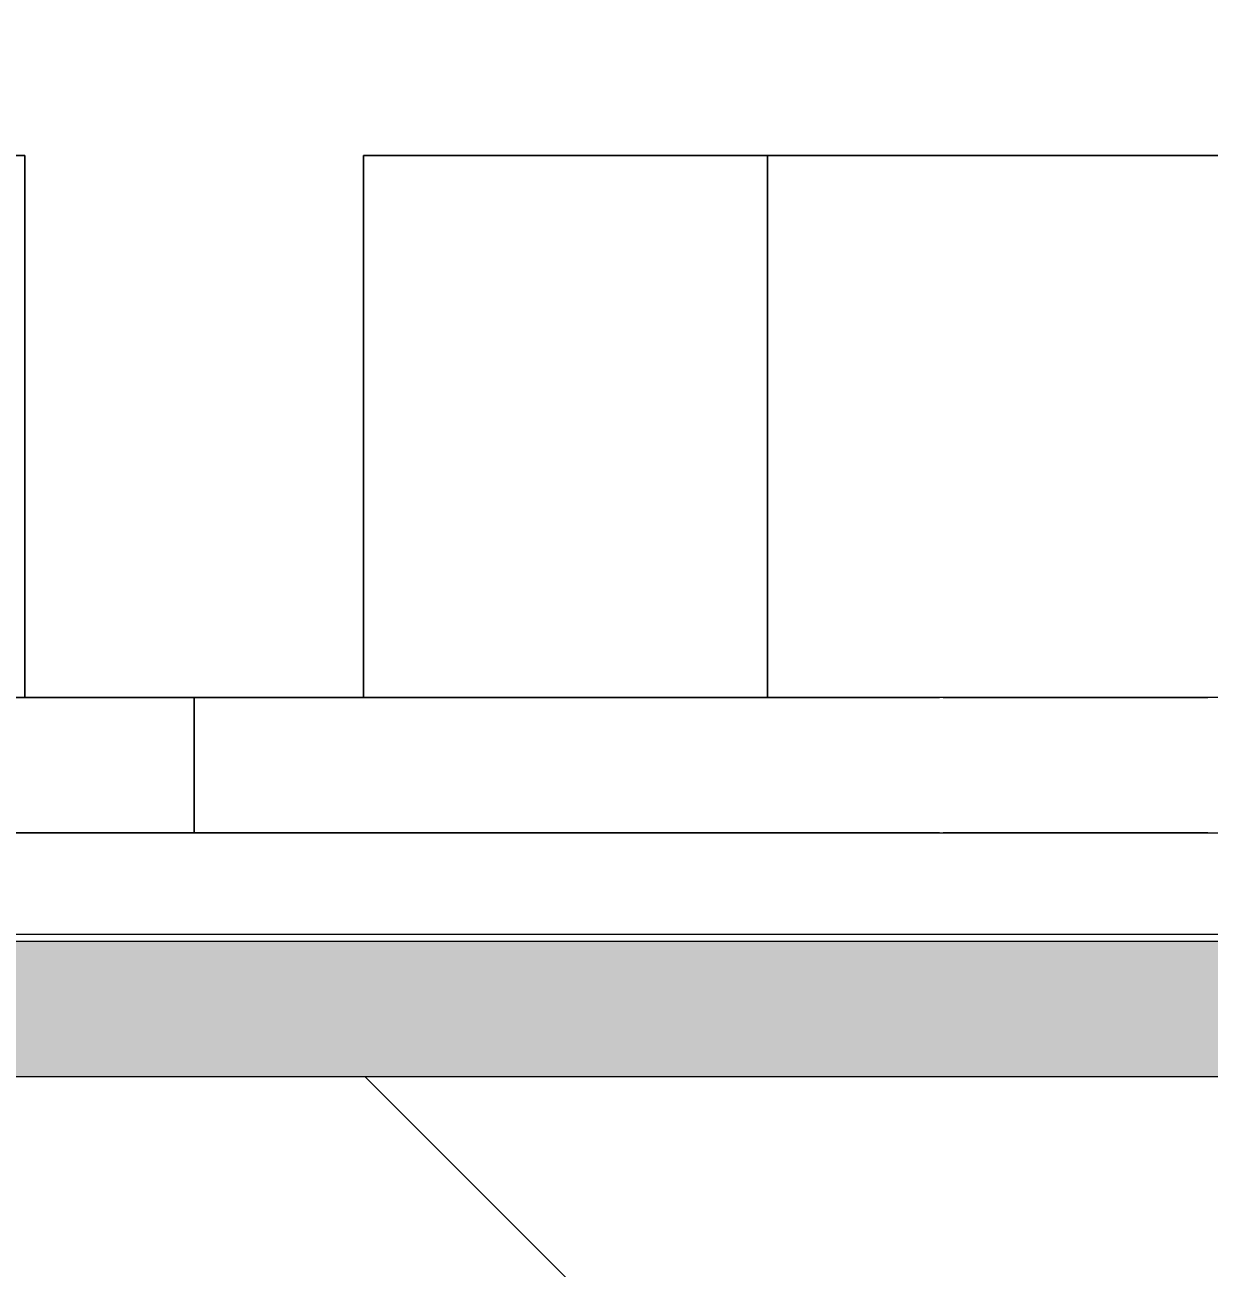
# Model space of a CAD drawing. Header units: millimetres. Extents: x -3724 to 231642, y -8553 to 29017.
# Drawn here: x 10717.5 to 10892.3, y 7871.7 to 8055.3 of the extents above; entities that cross this region are included whole.
import ezdxf

# ---------------------------------------------------------------- set-up
doc = ezdxf.new("R2010")
doc.units = ezdxf.units.MM
for name, color, linetype, lineweight in [('A-ANNO-DIMS', 7, 'Continuous', 9), ('A-ANNO-DIMS-100', 7, 'Continuous', 9), ('I-WALL', 7, 'Continuous', 9)]:
    doc.layers.add(name, color=color, linetype=linetype, lineweight=lineweight)
for name, color, linetype, lineweight, true_color in [('A-WALL-1', 9, 'Continuous', 9, 0x808080), ('A-WALL-FNSH-1', 9, 'Continuous', 9, 0x808080), ('I-FURN-1', 9, 'Continuous', 9, 0x808080)]:
    doc.layers.add(name, color=color, linetype=linetype, lineweight=lineweight, true_color=true_color)
doc.styles.add('ISOCPEUR', font='isocpeur.ttf', dxfattribs={"width": 0.9, "height": 250})
doc.styles.add('ISOCPEUR_1', font='isocpeur.ttf', dxfattribs={"width": 0.9, "height": 200})
doc.dimstyles.new('ISO-2_0_0_9К_Средний_округл2', dxfattribs={"dimscale": 304.8, "dimtxt": 199.196235, "dimasz": 0.492126, "dimexe": 0.393701, "dimexo": 0, "dimgap": 0, "dimtad": 1, "dimdec": 0, "dimrnd": 10, "dimzin": 0, "dimdsep": 46, "dimtxsty": 'ISOCPEUR_1', "dimblk1": 'OBLIQUE', "dimblk2": 'OBLIQUE', "dimsah": 1, "dimcen": 0.09, "dimdle": 0.393701, "dimazin": 0, "dimtfac": 1, "dimtdec": 4, "dimtix": 1, "dimtmove": 0, "dimatfit": 3, "dimfxl": 1, "dimtvp": 1, "dimtolj": 1, "dimtzin": 0, "dimarcsym": 2})
doc.dimstyles.new('ISO-2_5_0_9К_БОЛЬШОЙ', dxfattribs={"dimscale": 304.8, "dimtxt": 248.995294, "dimasz": 0.492126, "dimexe": 0.393701, "dimexo": 0.984252, "dimgap": 0, "dimtad": 1, "dimdec": 0, "dimrnd": 10, "dimzin": 0, "dimdsep": 46, "dimtxsty": 'ISOCPEUR', "dimblk1": 'OBLIQUE', "dimblk2": 'OBLIQUE', "dimsah": 1, "dimcen": 0.09, "dimdle": 0.393701, "dimazin": 0, "dimtfac": 1, "dimtdec": 4, "dimtix": 1, "dimtmove": 0, "dimatfit": 3, "dimfxl": 1, "dimtvp": 1, "dimtolj": 1, "dimtzin": 0, "dimarcsym": 2})

# ---------------------------------------------------------------- blocks, each defined once
blk = doc.blocks.new('Бизиборд лего - бизиборд 1_21б-32328682-План расстановки мебели и оборудования 1 этажа в осях 1-12')
at = {"layer": 'I-FURN-1'}
for p, q in [((475, 100), (365, 100)), ((365, 100), (475, 100)), ((475, 100), (365, 100)), ((365, 100), (475, 100)), ((475, 20), (475, 100)), ((475, 100), (475, 20)), ((475, 20), (475, 100)), ((475, 100), (475, 20)), ((675, 100), (525, 100)), ((525, 100), (525, 20)), ((525, 20), (525, 100)), ((525, 100), (675, 100)), ((675, 100), (584.63, 100)), ((584.63, 100), (584.63, 20)), ((584.63, 20), (584.63, 100)), ((584.63, 100), (675, 100)), ((500, 20), (0, 20)), ((470, 20), (475, 20)), ((475, 20), (470, 20)), ((470, 20), (475, 20)), ((475, 20), (470, 20)), ((475, 20), (500, 20)), ((1000, 20), (500, 20)), ((500, 20), (500, 0)), ((500, 0), (500, 20)), ((500, 20), (525, 20)), ((500, 0), (500, 20)), ((500, 20), (500, 0)), ((525, 20), (530, 20)), ((530, 20), (525, 20)), ((525, 20), (530, 20)), ((530, 20), (537.32, 20)), ((530.34, 20), (530, 20)), ((530, 20), (537.32, 20)), ((537.32, 20), (530, 20)), ((530, 20), (537.32, 20)), ((537.32, 20), (530, 20)), ((530, 20), (537.32, 20)), ((537.32, 20), (530, 20)), ((530, 20), (537.32, 20)), ((537.32, 20), (530, 20)), ((530, 20), (530.34, 20)), ((537.32, 20), (530, 20)), ((530, 20), (537.32, 20)), ((537.32, 20), (530, 20)), ((530, 20), (530.34, 20)), ((537.32, 20), (530, 20)), ((530, 20), (531.34, 20)), ((530.34, 20), (530, 20)), ((530, 20), (537.32, 20)), ((537.32, 20), (530, 20)), ((530, 20), (537.32, 20)), ((530.34, 20), (530, 20)), ((530, 20), (537.32, 20)), ((537.32, 20), (530, 20)), ((530, 20), (537.32, 20)), ((537.32, 20), (530, 20)), ((530, 20), (537.32, 20)), ((537.32, 20), (530, 20)), ((530, 20), (537.32, 20)), ((537.32, 20), (530, 20)), ((530, 20), (530.34, 20)), ((537.32, 20), (530, 20)), ((530, 20), (537.32, 20)), ((537.32, 20), (530, 20)), ((530, 20), (537.32, 20)), ((537.32, 20), (530, 20)), ((530, 20), (537.32, 20)), ((537.32, 20), (530, 20)), ((530, 20), (537.32, 20)), ((537.32, 20), (530, 20)), ((530, 20), (537.32, 20)), ((537.32, 20), (530, 20)), ((530, 20), (537.32, 20)), ((537.32, 20), (530, 20)), ((530, 20), (537.32, 20)), ((537.32, 20), (530, 20)), ((530, 20), (537.32, 20)), ((531.34, 20), (530, 20)), ((530, 20), (532.93, 20)), ((537.32, 20), (530, 20)), ((530, 20), (537.32, 20)), ((537.32, 20), (530, 20)), ((530, 20), (550, 20)), ((550, 20), (530, 20)), ((537.32, 20), (530.34, 20)), ((530.34, 20), (531.34, 20)), ((530.34, 20), (535, 20)), ((537.32, 20), (530.34, 20)), ((537.32, 20), (530.34, 20)), ((530.34, 20), (537.32, 20)), ((531.34, 20), (537.32, 20)), ((531.34, 20), (535, 20)), ((532.93, 20), (531.34, 20)), ((532.93, 20), (537.32, 20)), ((537.32, 20), (532.93, 20)), ((532.93, 20), (537.32, 20)), ((535, 20), (532.93, 20)), ((532.93, 20), (537.32, 20)), ((535, 20), (537.32, 20)), ((535, 20), (537.32, 20)), ((537.32, 20), (535, 20)), ((537.32, 20), (537.41, 20)), ((537.41, 20), (537.32, 20)), ((537.32, 20), (537.41, 20)), ((537.41, 20), (537.32, 20)), ((537.32, 20), (537.41, 20)), ((537.41, 20), (537.32, 20)), ((537.32, 20), (537.41, 20)), ((537.41, 20), (537.32, 20)), ((537.32, 20), (537.41, 20)), ((537.41, 20), (537.32, 20)), ((537.32, 20), (537.41, 20)), ((537.41, 20), (537.32, 20)), ((537.32, 20), (537.41, 20)), ((537.41, 20), (537.32, 20)), ((537.32, 20), (537.41, 20)), ((537.41, 20), (537.32, 20)), ((537.32, 20), (537.41, 20)), ((537.41, 20), (537.32, 20)), ((537.32, 20), (537.41, 20)), ((537.41, 20), (537.32, 20)), ((537.32, 20), (537.41, 20)), ((537.41, 20), (537.32, 20)), ((537.32, 20), (537.41, 20)), ((537.41, 20), (537.32, 20)), ((537.32, 20), (537.41, 20)), ((537.41, 20), (537.32, 20)), ((537.32, 20), (537.41, 20)), ((537.41, 20), (537.32, 20)), ((537.32, 20), (537.41, 20)), ((537.41, 20), (537.32, 20)), ((537.32, 20), (537.41, 20)), ((537.41, 20), (537.32, 20)), ((537.32, 20), (537.41, 20)), ((537.41, 20), (537.32, 20)), ((537.32, 20), (537.41, 20)), ((537.41, 20), (537.32, 20)), ((537.32, 20), (537.41, 20)), ((537.41, 20), (537.32, 20)), ((537.32, 20), (537.41, 20)), ((537.41, 20), (537.32, 20)), ((537.32, 20), (537.41, 20)), ((537.41, 20), (537.32, 20)), ((537.32, 20), (537.41, 20)), ((537.41, 20), (537.32, 20)), ((537.32, 20), (537.41, 20)), ((537.41, 20), (537.32, 20)), ((537.32, 20), (537.41, 20)), ((537.41, 20), (537.32, 20)), ((537.32, 20), (537.41, 20)), ((537.41, 20), (537.32, 20)), ((537.32, 20), (537.41, 20)), ((537.41, 20), (537.32, 20)), ((537.41, 20), (542.21, 20)), ((542.21, 20), (537.41, 20)), ((537.41, 20), (542.21, 20)), ((537.41, 20), (540, 20)), ((542.59, 20), (537.41, 20)), ((537.41, 20), (547.07, 20)), ((547.07, 20), (537.41, 20)), ((537.41, 20), (547.07, 20)), ((547.07, 20), (537.41, 20)), ((537.41, 20), (547.07, 20)), ((547.07, 20), (537.41, 20)), ((537.41, 20), (547.07, 20)), ((547.07, 20), (537.41, 20)), ((537.41, 20), (547.07, 20)), ((540, 20), (537.41, 20)), ((537.41, 20), (547.07, 20)), ((547.07, 20), (537.41, 20)), ((537.41, 20), (540, 20)), ((547.07, 20), (537.41, 20)), ((537.41, 20), (547.07, 20)), ((542.59, 20), (537.41, 20)), ((537.41, 20), (547.07, 20)), ((547.07, 20), (537.41, 20)), ((537.41, 20), (547.07, 20)), ((547.07, 20), (537.41, 20)), ((537.41, 20), (547.07, 20)), ((547.07, 20), (537.41, 20)), ((537.41, 20), (547.07, 20)), ((547.07, 20), (537.41, 20)), ((537.41, 20), (547.07, 20)), ((547.07, 20), (537.41, 20)), ((537.41, 20), (547.07, 20)), ((547.07, 20), (537.41, 20)), ((537.41, 20), (542.59, 20)), ((547.07, 20), (537.41, 20)), ((537.41, 20), (547.07, 20)), ((547.07, 20), (537.41, 20)), ((537.41, 20), (547.07, 20)), ((540, 20), (537.41, 20)), ((537.41, 20), (547.07, 20)), ((547.07, 20), (537.41, 20)), ((537.41, 20), (547.07, 20)), ((547.07, 20), (537.41, 20)), ((537.41, 20), (547.07, 20)), ((547.07, 20), (537.41, 20)), ((537.41, 20), (547.07, 20)), ((547.07, 20), (537.41, 20)), ((537.41, 20), (547.07, 20)), ((547.07, 20), (537.41, 20)), ((537.41, 20), (547.07, 20)), ((540, 20), (537.41, 20)), ((537.41, 20), (547.07, 20)), ((547.07, 20), (537.41, 20)), ((537.41, 20), (547.07, 20)), ((547.07, 20), (537.41, 20)), ((540, 20), (542.59, 20)), ((547.07, 20), (540, 20)), ((540, 20), (542.59, 20)), ((542.59, 20), (540, 20)), ((545, 20), (540, 20)), ((542.59, 20), (547.07, 20)), ((547.07, 20), (542.59, 20)), ((542.59, 20), (547.07, 20)), ((542.59, 20), (547.07, 20)), ((545, 20), (542.59, 20)), ((542.59, 20), (545, 20)), ((547.07, 20), (542.59, 20)), ((542.59, 20), (547.07, 20)), ((547.07, 20), (542.59, 20)), ((547.07, 20), (545, 20)), ((545, 20), (547.07, 20)), ((547.07, 20), (545, 20)), ((547.07, 20), (547.09, 20)), ((547.09, 20), (547.07, 20)), ((547.07, 20), (547.09, 20)), ((547.09, 20), (547.07, 20)), ((547.07, 20), (547.09, 20)), ((547.09, 20), (547.07, 20)), ((547.07, 20), (547.09, 20)), ((547.09, 20), (547.07, 20)), ((547.07, 20), (547.09, 20)), ((547.09, 20), (547.07, 20)), ((547.07, 20), (547.09, 20)), ((547.09, 20), (547.07, 20)), ((547.07, 20), (547.09, 20)), ((547.09, 20), (547.07, 20)), ((547.07, 20), (547.09, 20)), ((547.09, 20), (547.07, 20)), ((547.07, 20), (547.09, 20)), ((547.09, 20), (547.07, 20)), ((547.07, 20), (547.09, 20)), ((547.09, 20), (547.07, 20)), ((547.07, 20), (547.09, 20)), ((547.09, 20), (547.07, 20)), ((547.07, 20), (547.09, 20)), ((547.09, 20), (547.07, 20)), ((547.07, 20), (547.09, 20)), ((547.09, 20), (547.07, 20)), ((547.07, 20), (547.09, 20)), ((547.09, 20), (547.07, 20)), ((547.07, 20), (547.09, 20)), ((547.09, 20), (547.07, 20)), ((547.07, 20), (547.09, 20)), ((547.09, 20), (547.07, 20)), ((547.07, 20), (547.09, 20)), ((547.09, 20), (547.07, 20)), ((547.07, 20), (547.09, 20)), ((547.09, 20), (547.07, 20)), ((547.07, 20), (547.09, 20)), ((547.09, 20), (547.07, 20)), ((547.07, 20), (547.09, 20)), ((547.09, 20), (547.07, 20)), ((547.07, 20), (547.09, 20)), ((547.09, 20), (547.07, 20)), ((547.07, 20), (547.09, 20)), ((547.09, 20), (547.07, 20)), ((547.07, 20), (547.09, 20)), ((547.09, 20), (547.07, 20)), ((547.07, 20), (547.09, 20)), ((547.09, 20), (547.07, 20)), ((547.07, 20), (547.09, 20)), ((547.09, 20), (547.07, 20)), ((547.07, 20), (547.09, 20)), ((547.09, 20), (547.07, 20)), ((547.09, 20), (548.66, 20)), ((548.66, 20), (547.09, 20)), ((547.09, 20), (548.66, 20)), ((547.09, 20), (549.66, 20)), ((548.66, 20), (547.09, 20)), ((547.09, 20), (550, 20)), ((550, 20), (547.09, 20)), ((547.09, 20), (550, 20)), ((550, 20), (547.09, 20)), ((547.09, 20), (550, 20)), ((550, 20), (547.09, 20)), ((547.09, 20), (550, 20)), ((550, 20), (547.09, 20)), ((547.09, 20), (550, 20)), ((550, 20), (547.09, 20)), ((547.09, 20), (550, 20)), ((550, 20), (547.09, 20)), ((547.09, 20), (549.66, 20)), ((548.66, 20), (547.09, 20)), ((547.09, 20), (548.66, 20)), ((550, 20), (547.09, 20)), ((547.09, 20), (550, 20)), ((550, 20), (547.09, 20)), ((547.09, 20), (550, 20)), ((550, 20), (547.09, 20)), ((547.09, 20), (550, 20)), ((550, 20), (547.09, 20)), ((547.09, 20), (550, 20)), ((550, 20), (547.09, 20)), ((547.09, 20), (550, 20)), ((550, 20), (547.09, 20)), ((547.09, 20), (550, 20)), ((550, 20), (547.09, 20)), ((547.09, 20), (549.66, 20)), ((549.66, 20), (547.09, 20)), ((547.09, 20), (550, 20)), ((550, 20), (547.09, 20)), ((547.09, 20), (550, 20)), ((550, 20), (547.09, 20)), ((547.09, 20), (550, 20)), ((550, 20), (547.09, 20)), ((547.09, 20), (550, 20)), ((550, 20), (547.09, 20)), ((547.09, 20), (550, 20)), ((550, 20), (547.09, 20)), ((547.09, 20), (550, 20)), ((550, 20), (547.09, 20)), ((547.09, 20), (550, 20)), ((550, 20), (547.09, 20)), ((547.09, 20), (548.66, 20)), ((549.66, 20), (547.09, 20)), ((547.09, 20), (550, 20)), ((550, 20), (547.09, 20)), ((547.09, 20), (550, 20)), ((550, 20), (547.09, 20)), ((549.66, 20), (548.66, 20)), ((549.66, 20), (548.66, 20)), ((548.66, 20), (550, 20)), ((548.66, 20), (550, 20)), ((549.66, 20), (550, 20)), ((550, 20), (549.66, 20)), ((549.66, 20), (550, 20)), ((550, 20), (549.66, 20)), ((549.66, 20), (550, 20)), ((550, 20), (549.66, 20)), ((550, 20), (549.66, 20)), ((550, 20), (590, 20)), ((590, 20), (550, 20)), ((550, 20), (584.63, 20)), ((584.63, 20), (590, 20)), ((590, 20), (584.63, 20)), ((584.63, 20), (590, 20)), ((590, 20), (591.34, 20)), ((595, 20), (590, 20)), ((590, 20), (610, 20)), ((610, 20), (590, 20)), ((590, 20), (610, 20)), ((590.34, 20), (590, 20)), ((590, 20), (602.59, 20)), ((590.34, 20), (590, 20)), ((590, 20), (591.34, 20)), ((600, 20), (590, 20)), ((590, 20), (591.34, 20)), ((590.34, 20), (590, 20)), ((590, 20), (610, 20)), ((607.07, 20), (590, 20)), ((590, 20), (590.34, 20)), ((610, 20), (590, 20)), ((590, 20), (591.34, 20)), ((590.34, 20), (590, 20)), ((590, 20), (590.34, 20)), ((591.34, 20), (590, 20)), ((590, 20), (610, 20)), ((610, 20), (590, 20)), ((590, 20), (610, 20)), ((602.59, 20), (590, 20)), ((590, 20), (597.41, 20)), ((597.41, 20), (590, 20)), ((590, 20), (610, 20)), ((610, 20), (590, 20)), ((590, 20), (595, 20)), ((605, 20), (590, 20)), ((590, 20), (610, 20)), ((610, 20), (590, 20)), ((590, 20), (610, 20)), ((610, 20), (590, 20)), ((590, 20), (610, 20)), ((595, 20), (590, 20)), ((590, 20), (610, 20)), ((610, 20), (590, 20)), ((590, 20), (590.34, 20)), ((610, 20), (590, 20)), ((590, 20), (591.34, 20)), ((610, 20), (590, 20)), ((590, 20), (610, 20)), ((610, 20), (590, 20)), ((590, 20), (610, 20)), ((610, 20), (590, 20)), ((590, 20), (591.34, 20)), ((590.34, 20), (590, 20)), ((590, 20), (609.66, 20)), ((592.93, 20), (590, 20)), ((590, 20), (610, 20)), ((610, 20), (590, 20)), ((590, 20), (595, 20)), ((590.34, 20), (590, 20)), ((597.41, 20), (590.34, 20)), ((592.93, 20), (590.34, 20)), ((591.34, 20), (590.34, 20)), ((590.34, 20), (591.34, 20)), ((591.34, 20), (590.34, 20)), ((590.34, 20), (605, 20)), ((590.34, 20), (610, 20)), ((597.41, 20), (590.34, 20)), ((591.34, 20), (590.34, 20)), ((591.34, 20), (595, 20)), ((595, 20), (591.34, 20)), ((591.34, 20), (595, 20)), ((595, 20), (591.34, 20)), ((591.34, 20), (595, 20)), ((591.34, 20), (592.93, 20)), ((591.34, 20), (595, 20)), ((591.34, 20), (595, 20)), ((592.93, 20), (591.34, 20)), ((591.34, 20), (597.41, 20)), ((591.34, 20), (597.41, 20)), ((592.93, 20), (591.34, 20)), ((595, 20), (591.34, 20)), ((591.34, 20), (592.93, 20)), ((591.34, 20), (600, 20)), ((595, 20), (591.34, 20)), ((592.93, 20), (605, 20)), ((595, 20), (592.93, 20)), ((595, 20), (592.93, 20)), ((595, 20), (592.93, 20)), ((592.93, 20), (595, 20)), ((602.59, 20), (592.93, 20)), ((597.41, 20), (595, 20)), ((597.41, 20), (595, 20)), ((595, 20), (602.59, 20)), ((595, 20), (602.59, 20)), ((597.41, 20), (595, 20)), ((610, 20), (595, 20)), ((600, 20), (595, 20)), ((595, 20), (597.41, 20)), ((600, 20), (595, 20)), ((595, 20), (610, 20)), ((595, 20), (602.59, 20)), ((602.59, 20), (595, 20)), ((595.92, 20), (600, 20)), ((600, 20), (595.92, 20)), ((595.92, 20), (600, 20)), ((600, 20), (595.92, 20)), ((595.92, 20), (600, 20)), ((602.59, 20), (597.41, 20)), ((610, 20), (597.41, 20)), ((610, 20), (597.41, 20)), ((600, 20), (597.41, 20)), ((597.41, 20), (600, 20)), ((597.41, 20), (602.59, 20)), ((597.41, 20), (610, 20)), ((602.59, 20), (597.41, 20)), ((597.41, 20), (610, 20)), ((602.59, 20), (597.41, 20)), ((602.59, 20), (600, 20)), ((602.59, 20), (600, 20)), ((600, 20), (605, 20)), ((609.66, 20), (600, 20)), ((610, 20), (600, 20)), ((600, 20), (605, 20)), ((600.81, 20), (605, 20)), ((605, 20), (600.81, 20)), ((600.81, 20), (605, 20)), ((605, 20), (600.81, 20)), ((600.81, 20), (605, 20)), ((605, 20), (602.59, 20)), ((602.59, 20), (610, 20)), ((602.59, 20), (610, 20)), ((610, 20), (602.59, 20)), ((602.59, 20), (605, 20)), ((605, 20), (602.59, 20)), ((602.59, 20), (605, 20)), ((610, 20), (602.59, 20)), ((610, 20), (602.59, 20)), ((607.07, 20), (602.59, 20)), ((607.07, 20), (602.59, 20)), ((602.59, 20), (608.66, 20)), ((608.66, 20), (602.59, 20)), ((605, 20), (609.66, 20)), ((607.07, 20), (605, 20)), ((605, 20), (608.66, 20)), ((607.07, 20), (605, 20)), ((605, 20), (610, 20)), ((605, 20), (607.07, 20)), ((605, 20), (609.66, 20)), ((607.07, 20), (605, 20)), ((605, 20), (609.66, 20)), ((605.69, 20), (608.66, 20)), ((608.66, 20), (605.69, 20)), ((605.69, 20), (608.66, 20)), ((608.66, 20), (605.69, 20)), ((605.69, 20), (608.66, 20)), ((608.66, 20), (607.07, 20)), ((608.66, 20), (607.07, 20)), ((610, 20), (607.07, 20)), ((607.07, 20), (608.66, 20)), ((608.66, 20), (607.07, 20)), ((610, 20), (607.07, 20)), ((610, 20), (607.07, 20)), ((609.66, 20), (608.66, 20)), ((608.66, 20), (609.66, 20)), ((609.66, 20), (608.66, 20)), ((608.66, 20), (610, 20)), ((609.66, 20), (608.66, 20)), ((608.66, 20), (610, 20)), ((610, 20), (608.66, 20)), ((609.66, 20), (610, 20)), ((610, 20), (609.66, 20)), ((609.66, 20), (610, 20)), ((610, 20), (609.66, 20)), ((609.66, 20), (610, 20)), ((610, 20), (609.66, 20)), ((610, 20), (609.66, 20)), ((609.66, 20), (610, 20)), ((609.66, 20), (610, 20)), ((610.57, 20), (649.64, 20)), ((649.64, 20), (610.57, 20)), ((610.57, 20), (649.64, 20)), ((649.64, 20), (610.57, 20)), ((610.57, 20), (649.64, 20)), ((0, 0), (500, 0)), ((530, 0), (470, 0)), ((470, 0), (530, 0)), ((500, 0), (470, 0)), ((500, 0), (1000, 0)), ((530, 0), (500, 0)), ((530.34, 0), (530, 0)), ((530, 0), (535, 0)), ((537.32, 0), (530, 0)), ((530, 0), (537.32, 0)), ((537.32, 0), (530, 0)), ((530, 0), (537.32, 0)), ((537.32, 0), (530, 0)), ((530, 0), (537.32, 0)), ((537.32, 0), (530, 0)), ((530, 0), (530.34, 0)), ((537.32, 0), (530, 0)), ((530, 0), (537.32, 0)), ((537.32, 0), (530, 0)), ((530, 0), (537.32, 0)), ((530.34, 0), (530, 0)), ((530, 0), (530.34, 0)), ((537.32, 0), (530, 0)), ((530, 0), (537.32, 0)), ((537.32, 0), (530, 0)), ((530, 0), (537.32, 0)), ((537.32, 0), (530, 0)), ((530, 0), (531.34, 0)), ((532.93, 0), (530, 0)), ((530, 0), (537.32, 0)), ((537.32, 0), (530, 0)), ((530, 0), (537.32, 0)), ((537.32, 0), (530, 0)), ((530, 0), (537.32, 0)), ((531.34, 0), (530, 0)), ((530, 0), (530.34, 0)), ((537.32, 0), (530, 0)), ((530, 0), (537.32, 0)), ((537.32, 0), (530, 0)), ((530, 0), (537.32, 0)), ((537.32, 0), (530, 0)), ((530, 0), (537.32, 0)), ((537.32, 0), (530, 0)), ((530, 0), (537.32, 0)), ((532.93, 0), (530, 0)), ((530, 0), (531.34, 0)), ((530.34, 0), (530, 0)), ((530, 0), (531.34, 0)), ((537.32, 0), (530, 0)), ((530, 0), (537.32, 0)), ((537.32, 0), (530, 0)), ((530, 0), (532.93, 0)), ((537.32, 0), (530, 0)), ((530, 0), (531.34, 0)), ((537.32, 0), (530, 0)), ((530, 0), (537.32, 0)), ((537.32, 0), (530, 0)), ((530, 0), (537.32, 0)), ((550, 0), (530, 0)), ((530, 0), (550, 0)), ((531.34, 0), (530.34, 0)), ((530.34, 0), (537.32, 0)), ((531.34, 0), (530.34, 0)), ((530.34, 0), (531.34, 0)), ((530.34, 0), (531.34, 0)), ((535, 0), (530.34, 0)), ((537.32, 0), (531.34, 0)), ((532.93, 0), (531.34, 0)), ((531.34, 0), (532.93, 0)), ((531.34, 0), (537.32, 0)), ((532.93, 0), (531.34, 0)), ((531.34, 0), (532.93, 0)), ((531.34, 0), (537.32, 0)), ((531.34, 0), (535, 0)), ((531.34, 0), (537.32, 0)), ((537.32, 0), (532.93, 0)), ((532.93, 0), (537.32, 0)), ((537.32, 0), (532.93, 0)), ((535, 0), (532.93, 0)), ((532.93, 0), (535, 0)), ((537.32, 0), (532.93, 0)), ((535, 0), (532.93, 0)), ((532.93, 0), (535, 0)), ((537.32, 0), (532.93, 0)), ((532.93, 0), (535, 0)), ((535, 0), (537.32, 0)), ((537.32, 0), (535, 0)), ((535, 0), (537.32, 0)), ((537.32, 0), (535, 0)), ((535, 0), (537.32, 0)), ((537.32, 0), (535, 0)), ((535, 0), (537.32, 0)), ((535, 0), (537.32, 0)), ((537.41, 0), (537.32, 0)), ((537.32, 0), (537.41, 0)), ((537.41, 0), (537.32, 0)), ((537.32, 0), (537.41, 0)), ((537.41, 0), (537.32, 0)), ((537.32, 0), (537.41, 0)), ((537.41, 0), (537.32, 0)), ((537.32, 0), (537.41, 0)), ((537.41, 0), (537.32, 0)), ((537.32, 0), (537.41, 0)), ((537.41, 0), (537.32, 0)), ((537.32, 0), (537.41, 0)), ((537.41, 0), (537.32, 0)), ((537.32, 0), (537.41, 0)), ((537.41, 0), (537.32, 0)), ((537.32, 0), (537.41, 0)), ((537.41, 0), (537.32, 0)), ((537.32, 0), (537.41, 0)), ((537.41, 0), (537.32, 0)), ((537.32, 0), (537.41, 0)), ((537.41, 0), (537.32, 0)), ((537.32, 0), (537.41, 0)), ((537.41, 0), (537.32, 0)), ((537.32, 0), (537.41, 0)), ((537.41, 0), (537.32, 0)), ((537.32, 0), (537.41, 0)), ((537.41, 0), (537.32, 0)), ((537.32, 0), (537.41, 0)), ((537.41, 0), (537.32, 0)), ((537.32, 0), (537.41, 0)), ((537.41, 0), (537.32, 0)), ((537.32, 0), (537.41, 0)), ((537.41, 0), (537.32, 0)), ((537.32, 0), (537.41, 0)), ((537.41, 0), (537.32, 0)), ((537.32, 0), (537.41, 0)), ((537.41, 0), (537.32, 0)), ((537.32, 0), (537.41, 0)), ((537.41, 0), (537.32, 0)), ((537.32, 0), (537.41, 0)), ((537.41, 0), (537.32, 0)), ((537.32, 0), (537.41, 0)), ((537.41, 0), (537.32, 0)), ((537.32, 0), (537.41, 0)), ((537.41, 0), (537.32, 0)), ((537.32, 0), (537.41, 0)), ((537.41, 0), (537.32, 0)), ((537.32, 0), (537.41, 0)), ((537.41, 0), (537.32, 0)), ((537.32, 0), (537.41, 0)), ((537.41, 0), (537.32, 0)), ((537.32, 0), (537.41, 0)), ((542.21, 0), (537.41, 0)), ((537.41, 0), (542.21, 0)), ((542.21, 0), (537.41, 0)), ((547.07, 0), (537.41, 0)), ((537.41, 0), (540, 0)), ((547.07, 0), (537.41, 0)), ((537.41, 0), (547.07, 0)), ((547.07, 0), (537.41, 0)), ((537.41, 0), (547.07, 0)), ((547.07, 0), (537.41, 0)), ((537.41, 0), (547.07, 0)), ((547.07, 0), (537.41, 0)), ((537.41, 0), (547.07, 0)), ((547.07, 0), (537.41, 0)), ((537.41, 0), (547.07, 0)), ((540, 0), (537.41, 0)), ((537.41, 0), (547.07, 0)), ((540, 0), (537.41, 0)), ((537.41, 0), (540, 0)), ((547.07, 0), (537.41, 0)), ((537.41, 0), (547.07, 0)), ((547.07, 0), (537.41, 0)), ((537.41, 0), (542.59, 0)), ((545, 0), (537.41, 0)), ((537.41, 0), (547.07, 0)), ((547.07, 0), (537.41, 0)), ((537.41, 0), (540, 0)), ((547.07, 0), (537.41, 0)), ((537.41, 0), (542.59, 0)), ((547.07, 0), (537.41, 0)), ((537.41, 0), (547.07, 0)), ((542.59, 0), (537.41, 0)), ((537.41, 0), (540, 0)), ((547.07, 0), (537.41, 0)), ((537.41, 0), (547.07, 0)), ((542.59, 0), (537.41, 0)), ((537.41, 0), (547.07, 0)), ((547.07, 0), (537.41, 0)), ((537.41, 0), (540, 0)), ((547.07, 0), (537.41, 0)), ((537.41, 0), (547.07, 0)), ((547.07, 0), (537.41, 0)), ((537.41, 0), (547.07, 0)), ((540, 0), (537.41, 0)), ((537.41, 0), (540, 0)), ((547.07, 0), (537.41, 0)), ((537.41, 0), (547.07, 0)), ((547.07, 0), (537.41, 0)), ((537.41, 0), (540, 0)), ((547.07, 0), (537.41, 0)), ((537.41, 0), (540, 0)), ((547.07, 0), (537.41, 0)), ((537.41, 0), (547.07, 0)), ((547.07, 0), (537.41, 0)), ((537.41, 0), (547.07, 0)), ((540, 0), (547.07, 0)), ((547.07, 0), (540, 0)), ((545, 0), (540, 0)), ((540, 0), (542.59, 0)), ((540, 0), (547.07, 0)), ((540, 0), (547.07, 0)), ((540, 0), (547.07, 0)), ((542.59, 0), (540, 0)), ((540, 0), (542.59, 0)), ((540, 0), (542.59, 0)), ((540, 0), (545, 0)), ((547.07, 0), (542.59, 0)), ((542.59, 0), (547.07, 0)), ((547.07, 0), (542.59, 0)), ((542.59, 0), (545, 0)), ((542.59, 0), (547.07, 0)), ((542.59, 0), (547.07, 0)), ((545, 0), (542.59, 0)), ((547.07, 0), (542.59, 0)), ((545, 0), (542.59, 0)), ((542.59, 0), (545, 0)), ((542.59, 0), (545, 0)), ((547.07, 0), (545, 0)), ((545, 0), (547.07, 0)), ((547.07, 0), (545, 0)), ((547.07, 0), (545, 0)), ((547.07, 0), (545, 0)), ((545, 0), (547.07, 0)), ((545, 0), (547.07, 0)), ((545, 0), (547.07, 0)), ((547.09, 0), (547.07, 0)), ((547.07, 0), (547.09, 0)), ((547.09, 0), (547.07, 0)), ((547.07, 0), (547.09, 0)), ((547.09, 0), (547.07, 0)), ((547.07, 0), (547.09, 0)), ((547.09, 0), (547.07, 0)), ((547.07, 0), (547.09, 0)), ((547.09, 0), (547.07, 0)), ((547.07, 0), (547.09, 0)), ((547.09, 0), (547.07, 0)), ((547.07, 0), (547.09, 0)), ((547.09, 0), (547.07, 0)), ((547.07, 0), (547.09, 0)), ((547.09, 0), (547.07, 0)), ((547.07, 0), (547.09, 0)), ((547.09, 0), (547.07, 0)), ((547.07, 0), (547.09, 0)), ((547.09, 0), (547.07, 0)), ((547.07, 0), (547.09, 0)), ((547.09, 0), (547.07, 0)), ((547.07, 0), (547.09, 0)), ((547.09, 0), (547.07, 0)), ((547.07, 0), (547.09, 0)), ((547.09, 0), (547.07, 0)), ((547.07, 0), (547.09, 0)), ((547.09, 0), (547.07, 0)), ((547.07, 0), (547.09, 0)), ((547.09, 0), (547.07, 0)), ((547.07, 0), (547.09, 0)), ((547.09, 0), (547.07, 0)), ((547.07, 0), (547.09, 0)), ((547.09, 0), (547.07, 0)), ((547.07, 0), (547.09, 0)), ((547.09, 0), (547.07, 0)), ((547.07, 0), (547.09, 0)), ((547.09, 0), (547.07, 0)), ((547.07, 0), (547.09, 0)), ((547.09, 0), (547.07, 0)), ((547.07, 0), (547.09, 0)), ((547.09, 0), (547.07, 0)), ((547.07, 0), (547.09, 0)), ((547.09, 0), (547.07, 0)), ((547.07, 0), (547.09, 0)), ((547.09, 0), (547.07, 0)), ((547.07, 0), (547.09, 0)), ((547.09, 0), (547.07, 0)), ((547.07, 0), (547.09, 0)), ((547.09, 0), (547.07, 0)), ((547.07, 0), (547.09, 0)), ((547.09, 0), (547.07, 0)), ((547.07, 0), (547.09, 0)), ((548.66, 0), (547.09, 0)), ((547.09, 0), (548.66, 0)), ((548.66, 0), (547.09, 0)), ((549.66, 0), (547.09, 0)), ((547.09, 0), (550, 0)), ((550, 0), (547.09, 0)), ((547.09, 0), (550, 0)), ((550, 0), (547.09, 0)), ((547.09, 0), (550, 0)), ((550, 0), (547.09, 0)), ((547.09, 0), (550, 0)), ((550, 0), (547.09, 0)), ((547.09, 0), (550, 0)), ((550, 0), (547.09, 0)), ((547.09, 0), (550, 0)), ((550, 0), (547.09, 0)), ((547.09, 0), (550, 0)), ((548.66, 0), (547.09, 0)), ((547.09, 0), (548.66, 0)), ((550, 0), (547.09, 0)), ((547.09, 0), (550, 0)), ((550, 0), (547.09, 0)), ((547.09, 0), (550, 0)), ((548.66, 0), (547.09, 0)), ((547.09, 0), (550, 0)), ((550, 0), (547.09, 0)), ((547.09, 0), (550, 0)), ((550, 0), (547.09, 0)), ((547.09, 0), (550, 0)), ((550, 0), (547.09, 0)), ((547.09, 0), (550, 0)), ((550, 0), (547.09, 0)), ((547.09, 0), (550, 0)), ((550, 0), (547.09, 0)), ((547.09, 0), (550, 0)), ((550, 0), (547.09, 0)), ((547.09, 0), (550, 0)), ((548.66, 0), (547.09, 0)), ((547.09, 0), (550, 0)), ((550, 0), (547.09, 0)), ((547.09, 0), (550, 0)), ((550, 0), (547.09, 0)), ((547.09, 0), (550, 0)), ((548.66, 0), (547.09, 0)), ((547.09, 0), (548.66, 0)), ((550, 0), (547.09, 0)), ((547.09, 0), (550, 0)), ((550, 0), (547.09, 0)), ((547.09, 0), (548.66, 0)), ((550, 0), (547.09, 0)), ((547.09, 0), (550, 0)), ((550, 0), (547.09, 0)), ((547.09, 0), (550, 0)), ((550, 0), (547.09, 0)), ((547.09, 0), (550, 0)), ((549.66, 0), (548.66, 0)), ((548.66, 0), (549.66, 0)), ((549.66, 0), (548.66, 0)), ((549.66, 0), (548.66, 0)), ((549.66, 0), (548.66, 0)), ((548.66, 0), (549.66, 0)), ((548.66, 0), (549.66, 0)), ((550, 0), (549.66, 0)), ((550, 0), (549.66, 0)), ((549.66, 0), (550, 0)), ((550, 0), (549.66, 0)), ((550, 0), (549.66, 0)), ((550, 0), (549.66, 0)), ((549.66, 0), (550, 0)), ((549.66, 0), (550, 0)), ((590, 0), (550, 0)), ((550, 0), (590, 0)), ((590, 0), (550, 0)), ((609.66, 0), (590, 0)), ((590, 0), (605, 0)), ((602.59, 0), (590, 0)), ((590, 0), (595, 0)), ((610, 0), (590, 0)), ((590, 0), (610, 0)), ((610, 0), (590, 0)), ((590, 0), (610, 0)), ((592.93, 0), (590, 0)), ((590, 0), (590.34, 0)), ((610, 0), (590, 0)), ((590, 0), (610, 0)), ((610, 0), (590, 0)), ((590, 0), (595, 0)), ((591.34, 0), (590, 0)), ((590, 0), (590.34, 0)), ((610, 0), (590, 0)), ((590, 0), (610, 0)), ((607.07, 0), (590, 0)), ((590, 0), (610, 0)), ((610, 0), (590, 0)), ((590, 0), (610, 0)), ((610, 0), (590, 0)), ((590, 0), (591.34, 0)), ((610, 0), (590, 0)), ((590, 0), (610, 0)), ((610, 0), (590, 0)), ((590, 0), (610, 0)), ((610, 0), (590, 0)), ((590, 0), (610, 0)), ((610, 0), (590, 0)), ((590, 0), (610, 0)), ((610, 0), (590, 0)), ((590, 0), (610, 0)), ((610, 0), (590, 0)), ((590, 0), (610, 0)), ((610, 0), (590, 0)), ((590, 0), (610, 0)), ((591.34, 0), (590, 0)), ((590, 0), (610, 0)), ((600, 0), (590, 0)), ((590, 0), (610, 0)), ((610, 0), (590, 0)), ((590, 0), (610, 0)), ((592.93, 0), (590, 0)), ((590, 0), (610, 0)), ((591.34, 0), (590, 0)), ((590, 0), (609.66, 0)), ((591.34, 0), (590, 0)), ((590, 0), (591.34, 0)), ((610, 0), (590, 0)), ((590, 0), (610, 0)), ((605, 0), (590, 0)), ((590, 0), (595, 0)), ((590.34, 0), (597.41, 0)), ((590.34, 0), (592.93, 0)), ((595, 0), (591.34, 0)), ((591.34, 0), (595, 0)), ((595, 0), (591.34, 0)), ((592.93, 0), (591.34, 0)), ((591.34, 0), (610, 0)), ((610, 0), (591.34, 0)), ((592.93, 0), (591.34, 0)), ((592.93, 0), (591.34, 0)), ((591.34, 0), (592.93, 0)), ((595, 0), (592.93, 0)), ((595, 0), (592.93, 0)), ((592.93, 0), (595, 0)), ((595, 0), (592.93, 0)), ((597.41, 0), (592.93, 0)), ((600, 0), (592.93, 0)), ((592.93, 0), (602.59, 0)), ((595, 0), (602.59, 0)), ((597.41, 0), (595, 0)), ((595, 0), (597.41, 0)), ((597.41, 0), (595, 0)), ((595, 0), (597.41, 0)), ((597.41, 0), (595, 0)), ((595, 0), (610, 0)), ((600, 0), (595.92, 0)), ((595.92, 0), (600, 0)), ((600, 0), (595.92, 0)), ((600, 0), (597.41, 0)), ((597.41, 0), (607.07, 0)), ((597.41, 0), (600, 0)), ((600, 0), (597.41, 0)), ((597.41, 0), (600, 0)), ((600, 0), (597.41, 0)), ((600, 0), (597.41, 0)), ((602.59, 0), (600, 0)), ((600, 0), (602.59, 0)), ((602.59, 0), (600, 0)), ((600, 0), (602.59, 0)), ((602.59, 0), (600, 0)), ((602.59, 0), (600, 0)), ((602.59, 0), (600, 0)), ((608.66, 0), (600, 0)), ((605, 0), (600.81, 0)), ((600.81, 0), (605, 0)), ((605, 0), (600.81, 0)), ((610, 0), (602.59, 0)), ((602.59, 0), (605, 0)), ((605, 0), (602.59, 0)), ((602.59, 0), (605, 0)), ((605, 0), (602.59, 0)), ((602.59, 0), (605, 0)), ((605, 0), (602.59, 0)), ((605, 0), (602.59, 0)), ((605, 0), (602.59, 0)), ((602.59, 0), (608.66, 0)), ((605, 0), (610, 0)), ((605, 0), (607.07, 0)), ((607.07, 0), (605, 0)), ((605, 0), (610, 0)), ((607.07, 0), (605, 0)), ((605, 0), (607.07, 0)), ((607.07, 0), (605, 0)), ((607.07, 0), (605, 0)), ((610, 0), (605, 0)), ((610, 0), (605, 0)), ((608.66, 0), (605.69, 0)), ((605.69, 0), (608.66, 0)), ((608.66, 0), (605.69, 0)), ((607.07, 0), (610, 0)), ((608.66, 0), (607.07, 0)), ((607.07, 0), (610, 0)), ((608.66, 0), (607.07, 0)), ((607.07, 0), (608.66, 0)), ((610, 0), (607.07, 0)), ((608.66, 0), (607.07, 0)), ((608.66, 0), (607.07, 0)), ((610, 0), (608.66, 0)), ((609.66, 0), (608.66, 0)), ((608.66, 0), (609.66, 0)), ((609.66, 0), (608.66, 0)), ((609.66, 0), (608.66, 0)), ((610, 0), (608.66, 0)), ((608.66, 0), (609.66, 0)), ((610, 0), (609.66, 0)), ((610, 0), (609.66, 0)), ((609.66, 0), (610, 0)), ((610, 0), (609.66, 0)), ((610, 0), (609.66, 0)), ((609.66, 0), (610, 0)), ((609.66, 0), (610, 0)), ((649.64, 0), (610.57, 0)), ((610.57, 0), (649.64, 0)), ((649.64, 0), (610.57, 0))]:
    blk.add_line(p, q, dxfattribs=at)
blk = doc.blocks.new('DIMBLOCK113-План расстановки мебели и оборудования 1 этажа в осях 1-12')
at = {"layer": 'A-ANNO-DIMS-100'}
for p, q in [((10242.5, 8036), (10242.5, 8416.23)), ((12825, 8402.3), (12825, 8176.23)), ((12825, 8296.23), (12825, 8402.3)), ((10242.5, 8296.23), (12945, 8296.23)), ((10242.5, 8296.23), (10242.5, 8036))]:
    blk.add_line(p, q, dxfattribs=at)
at = {"layer": 'A-ANNO-DIMS-100', "lineweight": 20}
for p, q in [((10242.5, 8296.23), (10317.5, 8371.23)), ((12825, 8296.23), (12900, 8371.23)), ((10242.5, 8296.23), (10167.5, 8221.23)), ((12825, 8296.23), (12750, 8221.23))]:
    blk.add_line(p, q, dxfattribs=at)
at = {"layer": 'A-ANNO-DIMS-100', "color": 0, "insert": (11361.37, 8557.52), "char_height": 200, "width": 413.7153, "attachment_point": 1, "line_spacing_factor": 1.149209, "style": 'ISOCPEUR_1'}
blk.add_mtext('1/2', dxfattribs=at)
blk = doc.blocks.new('_Oblique')
at = {"color": 0, "linetype": 'ByBlock', "lineweight": -2}
blk.add_line((-0.5, -0.5), (0.5, 0.5), dxfattribs=at)
blk = doc.blocks.new('DIMBLOCK114-План расстановки мебели и оборудования 1 этажа в осях 1-12')
at = {"layer": 'A-ANNO-DIMS-100'}
for p, q in [((7660, 8200), (7660, 9383.39)), ((12825, 8683), (12825, 9383.39)), ((7540, 9263.39), (12945, 9263.39)), ((7660, 9263.39), (7660, 8200)), ((12825, 9263.39), (12825, 8683))]:
    blk.add_line(p, q, dxfattribs=at)
at = {"layer": 'A-ANNO-DIMS-100', "lineweight": 20}
for p, q in [((7660, 9263.39), (7735, 9338.39)), ((12825, 9263.39), (12900, 9338.39)), ((7660, 9263.39), (7585, 9188.39)), ((12825, 9263.39), (12750, 9188.39))]:
    blk.add_line(p, q, dxfattribs=at)
at = {"layer": 'A-ANNO-DIMS-100', "color": 0, "insert": (9948.02, 9590), "char_height": 250, "width": 706.7636, "attachment_point": 1, "line_spacing_factor": 1.149209, "style": 'ISOCPEUR'}
blk.add_mtext('5170', dxfattribs=at)

msp = doc.modelspace()

# ---------------------------------------------------------------- hatches: boundary and pattern name
at = {"layer": 'I-WALL'}
h = msp.add_hatch(dxfattribs=at)
h.set_pattern_fill('FP_103', color=256, style=0, pattern_type=2)
h.set_pattern_definition([(0, (0, 0), (121.92, 30.48), [10.058, -81.382, 10.058, -81.382, -487.68]), (0, (0, 0), (121.92, 30.48), [-182.88, 10.058, -172.822, 10.058, -81.382, -213.36]), (0, (0, 0), (121.92, 30.48), [-457.2, 10.058, -50.902, 10.058, -142.342]), (120, (45.72, 15.24), (-87.356454, 90.34582), [10.058, -81.382, 10.058, -81.382, -487.68]), (120, (45.72, 15.24), (-87.356454, 90.34582), [-182.88, 10.058, -172.822, 10.058, -81.382, -213.36]), (120, (45.72, 15.24), (-87.356454, 90.34582), [-457.2, 10.058, -50.902, 10.058, -142.342]), (240, (60.96, 76.2), (-34.563546, -120.82582), [10.058, -81.382, 10.058, -81.382, -487.68]), (240, (60.96, 76.2), (-34.563546, -120.82582), [-182.88, 10.058, -172.822, 10.058, -81.382, -213.36]), (240, (60.96, 76.2), (-34.563546, -120.82582), [-457.2, 10.058, -50.902, 10.058, -142.342])])
h.paths.add_polyline_path([(12760, 7900), (12760, 7920), (7660, 7920), (7660, 7900), (12376.65, 7900)])
h = msp.add_hatch(dxfattribs=at)
h.set_pattern_fill('FP_16', color=256, style=0, pattern_type=2)
h.set_pattern_definition([(135, (0, 0), (-70.7107, -70.7107), [])])
h.paths.add_polyline_path([(8260, 7700), (12160, 7700), (12160, 7900), (8260, 7900)])

# ---------------------------------------------------------------- linework, layer by layer
at = {"layer": 'A-WALL-1'}
msp.add_line((12160, 7900), (8260, 7900), dxfattribs=at)
at = {"layer": 'A-WALL-FNSH-1'}
for p, q in [((12825, 7921), (7660, 7921)), ((7660, 7920), (12825, 7920))]:
    msp.add_line(p, q, dxfattribs=at)

# ---------------------------------------------------------------- block references
at = {"layer": 'I-FURN-1'}
msp.add_blockref('Бизиборд лего - бизиборд 1_21б-32328682-План расстановки мебели и оборудования 1 этажа в осях 1-12', (10242.5, 7936), dxfattribs=at)

# ---------------------------------------------------------------- dimensions: what is measured, and where the dimension line sits
at = {"layer": 'A-ANNO-DIMS'}
dim = msp.add_linear_dim(base=(12825, 9263.39), p1=(7660, 7900), p2=(12825, 8383), dimstyle='ISO-2_5_0_9К_БОЛЬШОЙ', override={"dimpost": '<>', "dimfxl": 5187.534482}, dxfattribs=at)
dim.commit()
dim.dimension.update_dxf_attribs({"geometry": 'DIMBLOCK114-План расстановки мебели и оборудования 1 этажа в осях 1-12', "text_midpoint": (10242.5, 9388.39)})
dim = msp.add_linear_dim(base=(12825, 8296.23), p1=(10242.5, 8036), p2=(12825, 8402.3), text='1/2', dimstyle='ISO-2_0_0_9К_Средний_округл2', override={"dimpost": '<>', "dimfxl": 2608.347815}, dxfattribs=at)
dim.commit()
dim.dimension.update_dxf_attribs({"geometry": 'DIMBLOCK113-План расстановки мебели и оборудования 1 этажа в осях 1-12', "text_midpoint": (11533.75, 8396.23)})

doc.saveas('drawing.dxf')
